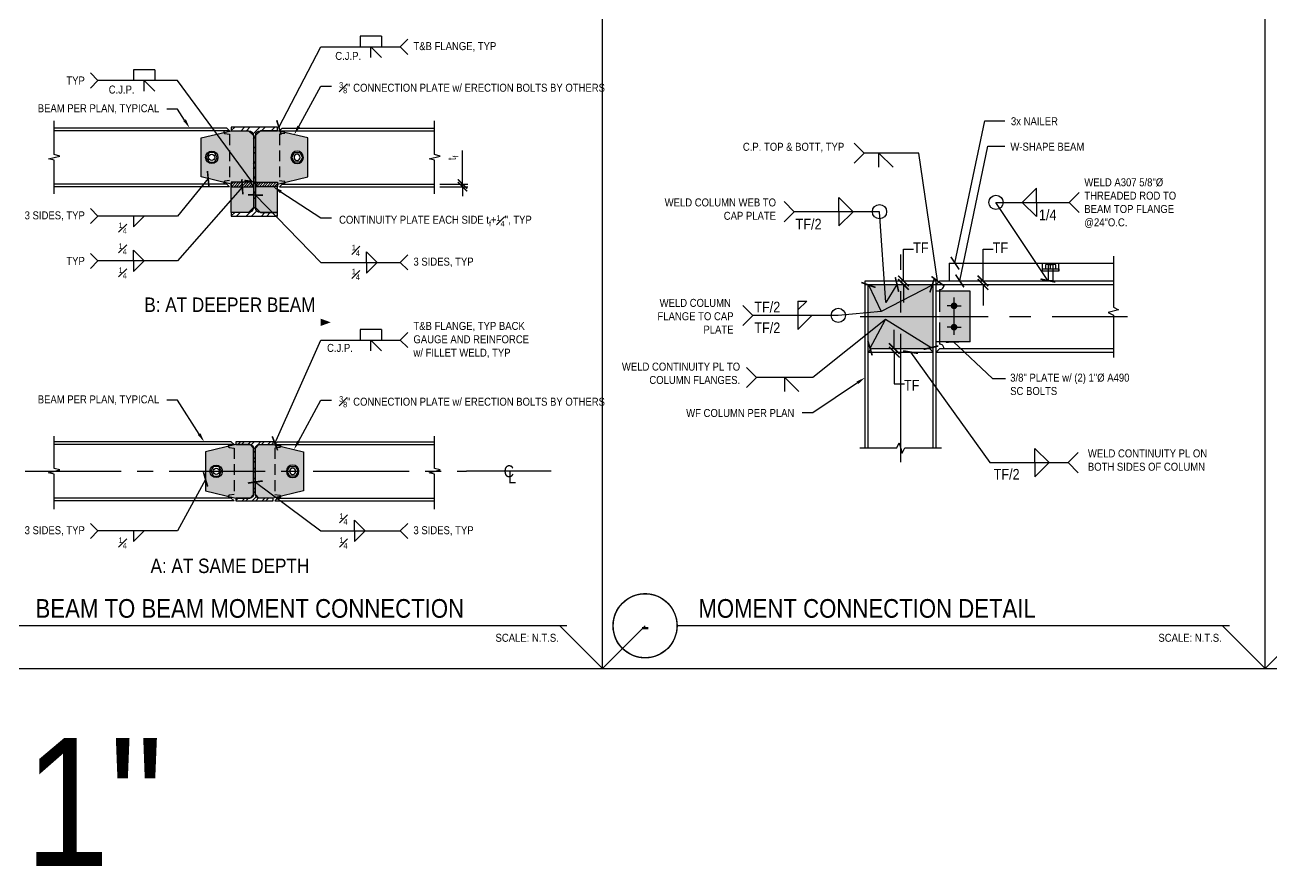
# Model space of a CAD drawing. Header units: inches. Extents: x -16404 to 14624, y -1591 to 16152.
# Drawn here: x -9116.4 to -8941.1, y 8228.2 to 8346.4 of the extents above; entities that cross this region are included whole.
import ezdxf
from ezdxf import colors
from ezdxf.entities.mleader import LeaderData, LeaderLine
from ezdxf.enums import TextEntityAlignment as Align
from ezdxf.math import Vec2, Vec3

# ---------------------------------------------------------------- set-up
doc = ezdxf.new("R2010")
doc.units = ezdxf.units.IN
doc.header["$LTSCALE"] = 24
doc.header["$MEASUREMENT"] = 0
for name, pattern in [('CENTER2', [1.125, 0.75, -0.125, 0.125, -0.125]), ('DASHED2', [0.375, 0.25, -0.125]), ('HIDDEN2', [0.1875, 0.125, -0.0625]), ('HIDDEN4', [0.09375, 0.0625, -0.03125])]:
    doc.linetypes.add(name, pattern=pattern)
doc.layers.get('0').update_dxf_attribs({"linetype": 'CONTINUOUS'})
doc.layers.get('DefPoints').update_dxf_attribs({"color": 251, "linetype": 'CONTINUOUS'})
for name, color, linetype in [('S-ANNO-DIMS', 2, 'CONTINUOUS'), ('S-ANNO-NOTE', 4, 'CONTINUOUS'), ('S-BOLT', 2, 'CONTINUOUS'), ('S-BREAK', 2, 'CONTINUOUS'), ('S-GRID', 1, 'CENTER2'), ('S-SIMPSON', 2, 'CONTINUOUS'), ('S-STEEL', 4, 'CONTINUOUS'), ('S-WOOD', 3, 'CONTINUOUS')]:
    doc.layers.add(name, color=color, linetype=linetype)
doc.layers.add('S-ANNO-GRID-NONPLOT', color=251, linetype='CONTINUOUS', plot=False)
doc.layers.add('S-HATCH1', color=1, linetype='CONTINUOUS', transparency=0.5)
doc.layers.add('S-POCHE-227', color=7, linetype='CONTINUOUS', true_color=0xe3e3e3, transparency=0.8)
doc.styles.add('Arial', font='arial.ttf', dxfattribs={"width": 0.85})
doc.dimstyles.new('DIM-12$7', dxfattribs={"dimscale": 12, "dimtxt": 0.09375, "dimasz": 0.125, "dimexe": 0.0625, "dimexo": 0.0625, "dimgap": 0.0625, "dimtad": 1, "dimdec": 4, "dimzin": 11, "dimdsep": 46, "dimlunit": 4, "dimtxsty": 'Arial', "dimblk": 'ARCHTICK', "dimcen": 0.125, "dimclrd": 256, "dimclre": 256, "dimclrt": 4, "dimadec": 0, "dimazin": 0, "dimtfac": 0.75, "dimtdec": 4, "dimtofl": 0, "dimtmove": 0, "dimatfit": 3, "dimldrblk": 'ARCHTICK', "dimfxl": 1, "dimfrac": 1, "dimtolj": 1, "dimtzin": 11, "dimarcsym": 0})
doc.dimstyles.new('DIM-12_Se', dxfattribs={"dimscale": 12, "dimtxt": 0.09375, "dimasz": 0.109375, "dimexe": 0.0625, "dimexo": 0.0625, "dimgap": 0.0625, "dimtad": 1, "dimdec": 4, "dimzin": 11, "dimdsep": 46, "dimlunit": 4, "dimtxsty": 'Arial', "dimblk": 'ARCHTICK', "dimcen": 0.125, "dimdle": 0.0625, "dimclrd": 256, "dimclre": 256, "dimclrt": 4, "dimadec": 0, "dimazin": 0, "dimtfac": 0.75, "dimtdec": 4, "dimtmove": 0, "dimatfit": 3, "dimfxl": 1, "dimfrac": 1, "dimtolj": 1, "dimtzin": 0, "dimarcsym": 0})
pattern_1 = [(45, (-16748.44801008227, -1121.47693767616), (-0.1767766952966369, 0.1767766952966369), [])]

# ---------------------------------------------------------------- blocks, each defined once
blk = doc.blocks.new('_ARCHTICK')
at = {"color": 0, "linetype": 'ByBlock', "const_width": 0.15}
blk.add_lwpolyline([(-0.5, -0.5), (0.5, 0.5)], dxfattribs=at)
blk = doc.blocks.new('*U283')
at = {"const_width": 0.1875}
for points in [[(-4.5, 1.695570592395378e-15, -1), (4.5, 1.479114197289397e-31, 3.732050807568883)], [(-4.5, 5.087936460698574e-16, 1), (4.5, 0, -3.732050807568883)]]:
    blk.add_lwpolyline(points, format="xyb", dxfattribs=at)
blk.add_lwpolyline([(4.5, 0), (82.20909887525067, 0)], dxfattribs=at)
blk.add_circle((0, 0), 4.5)
at = {"style": 'Arial', "width": 0.85}
for tag, p in [('DWG_TITLE_1', (7.5, 6.1875)), ('DWG_TITLE_2', (7.5, 2.4375))]:
    blk.add_attdef(tag, text='', height=2.625, dxfattribs=at).set_placement(p, align=Align.MIDDLE_LEFT)
blk.add_attdef('#', text='', height=3, dxfattribs=at).set_placement((0, 0), align=Align.MIDDLE_CENTER)
blk.add_attdef('SCALE', text='', height=1.125, dxfattribs=at).set_placement((81.08409887525067, -1.125), align=Align.TOP_RIGHT)
blk = doc.blocks.new('Se_24x36_DETAILS_GRID')
for p, q in [((7.767424906270946, 4.707345624410664e-14), (7.767424906270946, 7.66666666666672)), ((15.53484981254195, 1.039168751049147e-13), (15.53484981254195, 7.666666666666777)), ((7.767424906271003, 5.87e-14), (8.267424906293057, 0.5000000000222189)), ((15.53484981254195, 5.68e-14), (16.034849812564, 0.500000000022217)), ((3.552713678800501e-15, 6.039613253960852e-14), (7.767424906270949, 5.684341886080801e-14)), ((7.76742490627095, 6.039613253960852e-14), (15.5348498125419, 5.684341886080801e-14)), ((15.53484981254189, 6.039613253960852e-14), (23.30227471881284, 5.684341886080801e-14))]:
    blk.add_line(p, q)
at = {"linetype": 'DASHED2', "ltscale": 0.5}
for p, q in [((7.767424906270946, 5.599999999999999e-14), (7.267424906248898, 0.5000000000222162)), ((15.53484981254189, 5.599999999999999e-14), (15.03484981251985, 0.5000000000222162))]:
    blk.add_line(p, q, dxfattribs=at)
blk = doc.blocks.new('W8x21')
at = {"layer": 'S-HATCH1'}
h = blk.add_hatch(dxfattribs=at)
h.set_pattern_fill('STEEL', color=256, scale=8, style=0)
h.set_pattern_definition([(45, (-55.79140013752476, -336.0449057377773), (-0.7071067811865475, 0.7071067811865476), []), (45, (-55.79140013752476, -335.5449057377773), (-0.7071067811865475, 0.7071067811865476), [])])
edge = h.paths.add_edge_path()
edge.add_line((2.625, -4.125), (2.625, -3.75))
edge.add_line((2.625, -3.75), (0.625, -3.75))
edge.add_arc((0.625, -3.25), 0.5, 180, 270, ccw=False)
edge.add_line((0.125, -3.25), (0.125, 3.25))
edge.add_arc((0.625, 3.25), 0.5, 90, 180, ccw=False)
edge.add_line((0.625, 3.75), (2.625, 3.75))
edge.add_line((2.625, 3.75), (2.625, 4.125))
edge.add_line((2.625, 4.125), (-2.625, 4.125))
edge.add_line((-2.625, 4.125), (-2.625, 3.75))
edge.add_line((-2.625, 3.75), (-0.625, 3.75))
edge.add_arc((-0.625, 3.25), 0.5, 0, 90, ccw=False)
edge.add_line((-0.125, 3.25), (-0.125, -3.25))
edge.add_arc((-0.625, -3.25), 0.5, -90, 0, ccw=False)
edge.add_line((-0.625, -3.75), (-2.625, -3.75))
edge.add_line((-2.625, -3.75), (-2.625, -4.125))
edge.add_line((-2.625, -4.125), (2.625, -4.125))
at = {"layer": 'S-STEEL'}
blk.add_lwpolyline([(2.625, -4.125), (2.625, -3.75), (0.625, -3.75, -0.4142135623730958), (0.125, -3.25), (0.125, 3.25, -0.4142135623730958), (0.625, 3.75), (2.625, 3.75), (2.625, 4.125), (-2.625, 4.125), (-2.625, 3.75), (-0.625, 3.75, -0.4142135623730952), (-0.125, 3.25), (-0.125, -3.25, -0.4142135623730952), (-0.625, -3.75), (-2.625, -3.75), (-2.625, -4.125)], format="xyb", close=True, dxfattribs=at)
blk = doc.blocks.new('NUT-Plan View 1in-new')
blk.add_lwpolyline([(-0.4375, 0.7577722283112962), (-0.875, 0), (-0.4375, -0.7577722283112962), (0.4375, -0.7577722283112962), (0.875, 0), (0.4375, 0.7577722283112962)], close=True)
for radius in [1, 0.5]:
    blk.add_circle((0, 0), radius)
blk = doc.blocks.new('W12x35')
at = {"layer": 'S-HATCH1'}
h = blk.add_hatch(dxfattribs=at)
h.set_pattern_fill('STEEL', color=256, scale=12, style=0)
h.set_pattern_definition([(45, (-56.47890013752478, -683.6489400424944), (-1.060660171779821, 1.060660171779821), []), (45, (-56.47890013752478, -682.8989400424944), (-1.060660171779821, 1.060660171779821), [])])
edge = h.paths.add_edge_path()
edge.add_line((3.25, -6.25), (3.25, -5.75))
edge.add_line((3.25, -5.75), (0.84375, -5.75))
edge.add_arc((0.84375, -5.0625), 0.6875, 180, 270, ccw=False)
edge.add_line((0.15625, -5.0625), (0.15625, 5.0625))
edge.add_arc((0.84375, 5.0625), 0.6875, 90, 180, ccw=False)
edge.add_line((0.84375, 5.75), (3.25, 5.75))
edge.add_line((3.25, 5.75), (3.25, 6.25))
edge.add_line((3.25, 6.25), (-3.25, 6.25))
edge.add_line((-3.25, 6.25), (-3.25, 5.75))
edge.add_line((-3.25, 5.75), (-0.84375, 5.75))
edge.add_arc((-0.84375, 5.0625), 0.6875, 0, 90, ccw=False)
edge.add_line((-0.15625, 5.0625), (-0.15625, -5.0625))
edge.add_arc((-0.84375, -5.0625), 0.6875, -90, 0, ccw=False)
edge.add_line((-0.84375, -5.75), (-3.25, -5.75))
edge.add_line((-3.25, -5.75), (-3.25, -6.25))
edge.add_line((-3.25, -6.25), (3.25, -6.25))
at = {"layer": 'S-STEEL'}
blk.add_lwpolyline([(3.25, -6.25), (3.25, -5.75), (0.84375, -5.75, -0.4142135623730958), (0.15625, -5.0625), (0.15625, 5.0625, -0.4142135623730958), (0.84375, 5.75), (3.25, 5.75), (3.25, 6.25), (-3.25, 6.25), (-3.25, 5.75), (-0.84375, 5.75, -0.4142135623730952), (-0.15625, 5.0625), (-0.15625, -5.0625, -0.4142135623730952), (-0.84375, -5.75), (-3.25, -5.75), (-3.25, -6.25)], format="xyb", close=True, dxfattribs=at)
blk = doc.blocks.new('*D2078')
at = {"layer": 'DefPoints', "color": 0, "transparency": 16777216}
for p in [(-9058.7545675224, 8324.063184826293), (-9058.7545675224, 8323.688184826293), (-9054.835347572887, 8323.688184826293)]:
    blk.add_point(p, dxfattribs=at)
at = {"layer": 'S-ANNO-DIMS', "lineweight": -2, "transparency": 16777216}
for p, q in [((-9054.835347572887, 8324.063184826293), (-9054.835347572887, 8328.790852800377)), ((-9058.0045675224, 8324.063184826293), (-9054.085347572887, 8324.063184826293)), ((-9058.0045675224, 8323.688184826293), (-9054.085347572887, 8323.688184826293)), ((-9054.835347572887, 8323.688184826293), (-9054.835347572887, 8324.063184826293)), ((-9054.835347572887, 8323.688184826293), (-9054.835347572887, 8322.375684826293))]:
    blk.add_line(p, q, dxfattribs=at)
at = {"layer": 'S-ANNO-DIMS', "lineweight": -2, "transparency": 16777216, "xscale": 1.3125, "yscale": 1.3125, "zscale": 1.3125}
for p, rotation in [((-9054.835347572887, 8324.063184826293), 270), ((-9054.835347572887, 8323.688184826293), 90)]:
    blk.add_blockref('_ARCHTICK', p, dxfattribs=dict(at, rotation=rotation))
at = {"layer": 'S-ANNO-DIMS', "color": 4, "transparency": 16777216, "insert": (-9056.153219332775, 8327.739518813338), "char_height": 1.125, "attachment_point": 5, "rotation": 90, "style": 'Arial'}
blk.add_mtext('\\A1;t{\\H0.7x;\\S^ f;}', dxfattribs=at)
blk = doc.blocks.new('CL-H12')
at = {"layer": 'DefPoints'}
blk.add_line((5.936025320726912, 0), (-5.936025320726912, 0), dxfattribs=at)
at = {"layer": 'S-ANNO-NOTE', "color": 4, "char_height": 1.6875, "attachment_point": 5, "style": 'Arial'}
for s, insert, width in [('C', (0, 0), 1.384716916780355), ('L', (0.4821198736863153, -0.8449597052604076), 1.059878922237381)]:
    blk.add_mtext(s, dxfattribs=dict(at, insert=insert, width=width))

msp = doc.modelspace()

# ---------------------------------------------------------------- hatches: boundary and pattern name
at = {"layer": 'S-HATCH1'}
h = msp.add_hatch(dxfattribs=at)
h.set_pattern_fill('ANSI31', color=256, scale=2)
h.set_pattern_definition(pattern_1)
h.paths.add_polyline_path([(-9087.336994143538, 8323.68818482629), (-9084.243244143538, 8323.68818482629), (-9084.618244143541, 8324.31318482629), (-9087.336994143538, 8324.31318482629)])
h = msp.add_hatch(dxfattribs=at)
h.set_pattern_fill('ANSI31', color=256, scale=2)
h.set_pattern_definition(pattern_1)
h.paths.add_polyline_path([(-9080.836994143538, 8323.68818482629), (-9083.930744143538, 8323.68818482629), (-9083.555744143538, 8324.31318482629), (-9080.836994143538, 8324.31318482629)])
at = {"layer": 'S-POCHE-227'}
h = msp.add_hatch(color=256, dxfattribs=at)
h.dxf.hatch_style = 1
h.paths.add_polyline_path([(-9087.336994143538, 8331.56318482629), (-9084.930744143538, 8331.56318482629), (-9084.243244143538, 8330.87568482629), (-9084.243244143538, 8320.75068482629), (-9084.930744143538, 8320.06318482629), (-9087.336994143538, 8320.06318482629), (-9087.336994143538, 8324.06318482629), (-9091.586994143538, 8325.06318482629), (-9091.586994143538, 8330.56318482629)])
edge = h.paths.add_edge_path(flags=16)
edge.add_arc((-9090.086994143538, 8327.81318482629), 0.875, 0, 360)
edge = h.paths.add_edge_path(flags=0)
edge.add_arc((-9090.086994143538, 8327.81318482629), 0.4375, 0, 360)
h.paths.add_polyline_path([(-9089.704181643538, 8327.150134126518), (-9089.321369143538, 8327.81318482629), (-9089.704181643538, 8328.476235526061), (-9090.469806643538, 8328.476235526061), (-9090.852619143538, 8327.81318482629), (-9090.469806643538, 8327.150134126518)], flags=0)
h.paths.add_polyline_path([(-9087.336994143538, 8323.68818482629), (-9084.243244143538, 8323.68818482629), (-9084.618244143541, 8324.31318482629), (-9087.336994143538, 8324.31318482629)], flags=17)
h = msp.add_hatch(color=256, dxfattribs=at)
h.dxf.hatch_style = 1
h.paths.add_polyline_path([(-9080.836994143538, 8331.56318482629), (-9083.243244143538, 8331.56318482629), (-9083.930744143538, 8330.87568482629), (-9083.930744143538, 8320.75068482629), (-9083.243244143538, 8320.06318482629), (-9080.836994143538, 8320.06318482629), (-9080.836994143538, 8324.06318482629), (-9076.586994143538, 8325.06318482629), (-9076.586994143538, 8330.56318482629)])
edge = h.paths.add_edge_path(flags=16)
edge.add_arc((-9078.086994143538, 8327.81318482629), 0.875, 0, 360)
edge = h.paths.add_edge_path(flags=0)
edge.add_arc((-9078.086994143538, 8327.81318482629), 0.4375, 0, 360)
h.paths.add_polyline_path([(-9078.469806643538, 8327.150134126518), (-9078.852619143538, 8327.81318482629), (-9078.469806643538, 8328.476235526061), (-9077.704181643538, 8328.476235526061), (-9077.321369143538, 8327.81318482629), (-9077.704181643538, 8327.150134126518)], flags=0)
h.paths.add_polyline_path([(-9080.836994143538, 8323.68818482629), (-9083.930744143538, 8323.68818482629), (-9083.555744143538, 8324.31318482629), (-9080.836994143538, 8324.31318482629)], flags=17)
h = msp.add_hatch(color=256, dxfattribs=at)
h.dxf.hatch_style = 1
h.paths.add_polyline_path([(-8988.656022639901, 8309.949801308783), (-8997.781022639901, 8309.949801308783), (-8997.781022639901, 8300.449801308783), (-8997.281022639901, 8300.949801308783), (-8989.156022639901, 8300.949801308783), (-8988.656022639901, 8300.449801308783)])
h = msp.add_hatch(color=256, dxfattribs=at)
h.dxf.hatch_style = 1
h.paths.add_polyline_path([(-8983.468522639901, 8309.012301308783), (-8987.764150535848, 8309.012301308783), (-8987.764150535848, 8301.887301308783), (-8983.468522639901, 8301.887301308783)])
h = msp.add_hatch(color=256, dxfattribs=at)
h.dxf.hatch_style = 1
h.paths.add_polyline_path([(-9090.961994143538, 8280.94864226157), (-9086.711994143538, 8279.94864226157), (-9084.711994143538, 8279.94864226157), (-9084.211994143538, 8280.44864226157), (-9084.211994143538, 8286.94864226157), (-9084.711994143538, 8287.44864226157), (-9086.711994143538, 8287.44864226157), (-9090.961994143538, 8286.44864226157)])
edge = h.paths.add_edge_path(flags=16)
edge.add_arc((-9089.461994143538, 8283.69864226157), 0.875, 0, 360)
edge = h.paths.add_edge_path(flags=0)
edge.add_arc((-9089.461994143538, 8283.69864226157), 0.4375, 0, 360)
h.paths.add_polyline_path([(-9089.079181643538, 8283.035591561798), (-9088.696369143538, 8283.69864226157), (-9089.079181643538, 8284.361692961342), (-9089.844806643538, 8284.361692961342), (-9090.227619143538, 8283.69864226157), (-9089.844806643538, 8283.035591561798)], flags=0)
h = msp.add_hatch(color=256, dxfattribs=at)
h.dxf.hatch_style = 1
h.paths.add_polyline_path([(-9077.211994143538, 8280.94864226157), (-9081.461994143538, 8279.94864226157), (-9083.461994143538, 8279.94864226157), (-9083.961994143538, 8280.44864226157), (-9083.961994143538, 8286.94864226157), (-9083.461994143538, 8287.44864226157), (-9081.461994143538, 8287.44864226157), (-9077.211994143538, 8286.44864226157)])
edge = h.paths.add_edge_path(flags=16)
edge.add_arc((-9078.711994143538, 8283.69864226157), 0.875, 0, 360)
edge = h.paths.add_edge_path(flags=0)
edge.add_arc((-9078.711994143538, 8283.69864226157), 0.4375, 0, 360)
h.paths.add_polyline_path([(-9079.094806643538, 8283.035591561798), (-9079.477619143538, 8283.69864226157), (-9079.094806643538, 8284.361692961342), (-9078.329181643538, 8284.361692961342), (-9077.946369143538, 8283.69864226157), (-9078.329181643538, 8283.035591561798)], flags=0)

# ---------------------------------------------------------------- linework, layer by layer
at = {"layer": 'S-ANNO-DIMS'}
for p, q in [((-8973.270004719016, 8311.839830541652), (-8973.270004719016, 8312.949801308783)), ((-8970.976759900142, 8311.839830541652), (-8970.976759900142, 8312.949801308783))]:
    msp.add_line(p, q, dxfattribs=at)
at = {"layer": 'S-ANNO-NOTE'}
for p, q in [((-9069.237523795899, 8344.836917629014), (-9069.237523795899, 8343.336917629014)), ((-9066.237523795899, 8344.836917629014), (-9066.237523795899, 8343.336917629014)), ((-9101.09452119649, 8340.111909205778), (-9101.09452119649, 8338.611909205778)), ((-9098.09452119649, 8340.111909205778), (-9098.09452119649, 8338.611909205778)), ((-9007.70148645775, 8307.607909495979), (-9007.70148645775, 8305.607909495979)), ((-9007.70148645775, 8306.379493358469), (-9006.393793382456, 8307.607909495979)), ((-9069.237523795899, 8303.646534284435), (-9069.237523795899, 8302.146534284435)), ((-9066.237523795899, 8303.646534284435), (-9066.237523795899, 8302.146534284435)), ((-9013.484040535717, 8296.895519700629), (-9014.898254098087, 8298.309733263002)), ((-9014.898254098087, 8295.481306138256), (-9013.484040535717, 8296.895519700629)), ((-9009.53006817605, 8296.895519700629), (-9007.53006817605, 8294.895519700629)), ((-9009.53006817605, 8294.895519700629), (-9009.53006817605, 8296.895519700629))]:
    msp.add_line(p, q, dxfattribs=at)
at = {"layer": 'S-ANNO-NOTE', "color": 1, "linetype": 'CENTER2'}
for p, q in [((-8993.218522639901, 8284.994659084194), (-8993.218522639901, 8314.152681495889)), ((-8998.904917229323, 8305.449801308783), (-8961.316230277087, 8305.449801308783))]:
    msp.add_line(p, q, dxfattribs=at)
at = {"layer": 'S-ANNO-NOTE', "color": 4, "linetype": 'Continuous'}
msp.add_line((-9007.70148645775, 8307.607909495979), (-9006.393793382456, 8307.607909495979), dxfattribs=at)
at = {"layer": 'S-ANNO-NOTE'}
for points in [[(-9062.522976448108, 8342.276257457233), (-9063.583636619882, 8343.336917629014), (-9062.522976448108, 8344.397577800795)], [(-9067.737523795899, 8341.836917629014), (-9067.737523795899, 8343.336917629014), (-9066.237523795899, 8341.836917629014)], [(-9107.147199938267, 8337.551249033997), (-9106.086539766493, 8338.611909205778), (-9107.147199938267, 8339.672569377559)], [(-9099.59452119649, 8337.111909205778), (-9099.59452119649, 8338.611909205778), (-9098.09452119649, 8337.111909205778)], [(-8999.773604560047, 8326.998887098402), (-8998.35939099767, 8328.413100660775), (-8999.773604560047, 8329.827314223148)], [(-8996.280418638009, 8326.413100660775), (-8996.280418638009, 8328.413100660775), (-8994.280418638009, 8326.413100660775)], [(-8974.120225359053, 8321.480518090219), (-8974.120225359053, 8323.480518090219), (-8976.120225359053, 8321.480518090219)], [(-9009.610541315305, 8318.764404090722), (-9008.196327752936, 8320.178617653095), (-9009.610541315305, 8321.592831215468)], [(-9001.89616653497, 8320.178617653095), (-9001.89616653497, 8322.178617653095), (-8999.89616653497, 8320.178617653095)], [(-8974.120225359053, 8321.480518090219), (-8974.120225359053, 8319.480518090219), (-8976.120225359053, 8321.480518090219)], [(-8968.129726249907, 8320.066304527845), (-8969.543939812276, 8321.480518090219), (-8968.129726249907, 8322.894731652592)], [(-9107.147199938263, 8318.499242511192), (-9106.08653976649, 8319.559902682973), (-9107.147199938263, 8320.620562854754)], [(-9101.084891364564, 8319.559902682973), (-9101.084891364564, 8318.059902682973), (-9099.584891364564, 8319.559902682973)], [(-9001.89616653497, 8320.178617653095), (-9001.89616653497, 8318.178617653095), (-8999.89616653497, 8320.178617653095)], [(-9107.147199938263, 8312.204918581563), (-9106.08653976649, 8313.265578753344), (-9107.147199938263, 8314.326238925125)], [(-9101.084891364564, 8313.265578753344), (-9101.084891364564, 8314.765578753344), (-9099.584891364564, 8313.265578753344)], [(-9068.310207806993, 8313.05841030116), (-9068.310207806993, 8314.55841030116), (-9066.810207806993, 8313.05841030116)], [(-9101.084891364564, 8313.265578753344), (-9101.084891364564, 8311.765578753344), (-9099.584891364564, 8313.265578753344)], [(-9068.310207806993, 8313.05841030116), (-9068.310207806993, 8311.55841030116), (-9066.810207806993, 8313.05841030116)], [(-9062.522976448108, 8311.99775012938), (-9063.583636619882, 8313.05841030116), (-9062.522976448108, 8314.119070472942)], [(-9015.415861238085, 8304.193695933605), (-9014.001647675708, 8305.607909495979), (-9015.415861238085, 8307.022123058352)], [(-9007.70148645775, 8305.607909495979), (-9007.70148645775, 8303.607909495979), (-9005.70148645775, 8305.607909495979)], [(-9067.737523795895, 8300.646534284435), (-9067.737523795895, 8302.146534284435), (-9066.237523795895, 8300.646534284435)], [(-9062.522976448108, 8301.085874112654), (-9063.583636619882, 8302.146534284435), (-9062.522976448108, 8303.207194456216)], [(-8974.363126813449, 8284.920839176939), (-8974.363126813449, 8286.920839176939), (-8972.363126813449, 8284.920839176939)], [(-8968.249074469044, 8283.506625614566), (-8969.663288031414, 8284.920839176939), (-8968.249074469044, 8286.335052739312)], [(-8974.363126813449, 8284.920839176939), (-8974.363126813449, 8282.920839176939), (-8972.363126813449, 8284.920839176939)], [(-9107.147199938263, 8274.259699946473), (-9106.08653976649, 8275.320360118254), (-9107.147199938263, 8276.381020290035)], [(-9070.041188442832, 8275.320360118254), (-9070.041188442832, 8276.820360118254), (-9068.541188442832, 8275.320360118254)], [(-9062.522976448108, 8274.259699946473), (-9063.583636619882, 8275.320360118254), (-9062.522976448108, 8276.381020290035)], [(-9101.084891364564, 8275.320360118254), (-9101.084891364564, 8273.820360118254), (-9099.584891364564, 8275.320360118254)], [(-9070.041188442832, 8275.320360118254), (-9070.041188442832, 8273.820360118254), (-9068.541188442832, 8275.320360118254)]]:
    msp.add_lwpolyline(points, dxfattribs=at)
at = {"layer": 'S-ANNO-NOTE', "color": 2}
for points in [[(-8992.835418748175, 8314.926497187127), (-8991.420105947262, 8314.926497187127)], [(-8981.641605228186, 8314.926497187127), (-8980.226292427273, 8314.926497187127)], [(-8994.11762340054, 8295.97310543044), (-8992.702310599627, 8295.97310543044)]]:
    msp.add_lwpolyline(points, dxfattribs=at)
at = {"layer": 'S-ANNO-NOTE'}
msp.add_lwpolyline([(-9074.766309356302, 8302.146534284435, 0, 0, 0), (-9074.766309356302, 8304.633504069447, 1.026060429976496, 0, 0), (-9073.356770425125, 8304.633504069447, 0, 0, 0)], format="xyseb", dxfattribs=at)
for centre in [(-8979.820064141088, 8321.480518090219), (-8996.196327752936, 8320.178617653095), (-9002.001647675708, 8305.607909495979)]:
    msp.add_circle(centre, 1, dxfattribs=at)
at = {"layer": 'S-BOLT'}
for p, q in [((-8985.718522639901, 8302.890725814159), (-8985.718522639901, 8308.123703041285)), ((-8985.718522639901, 8306.949801308783), (-8986.699604639907, 8306.949801308783)), ((-8985.718522639901, 8306.949801308783), (-8984.737440639903, 8306.949801308783)), ((-8985.718522639901, 8303.949801308783), (-8986.699604639907, 8303.949801308783)), ((-8985.718522639901, 8303.949801308783), (-8984.737440639903, 8303.949801308783))]:
    msp.add_line(p, q, dxfattribs=at)
msp.add_lwpolyline([(-8972.145004719016, 8312.152330541652), (-8972.145004719016, 8312.777330541652), (-8972.738754719016, 8312.777330541652, 0.4142135623730951), (-8972.863754719016, 8312.652330541652), (-8972.863754719016, 8312.152330541652), (-8971.426254719016, 8312.152330541652), (-8971.426254719016, 8312.652330541652, 0.4142135623730951), (-8971.551254719016, 8312.777330541652), (-8972.145004719016, 8312.777330541652)], format="xyb", dxfattribs=at)
msp.add_lwpolyline([(-8970.976759900142, 8311.839830541652), (-8973.270004719016, 8311.839830541652), (-8973.270004719016, 8312.152330541652), (-8970.976759900142, 8312.152330541652)], close=True, dxfattribs=at)
at = {"layer": 'S-BOLT', "const_width": 0.4687125}
for points in [[(-8985.952916389906, 8306.949801308783, 1), (-8985.484128889904, 8306.949801308783, 1)], [(-8985.952916389906, 8303.949801308783, -1), (-8985.484128889904, 8303.949801308783, -1)]]:
    msp.add_lwpolyline(points, format="xyb", close=True, dxfattribs=at)
at = {"layer": 'S-BREAK'}
for points in [[(-9112.243757091797, 8322.68818482629), (-9112.243757091797, 8327.43461126159), (-9113.022108284742, 8327.623898043941), (-9111.465405898853, 8328.002471608641), (-9112.243757091797, 8328.191758390989), (-9112.243757091797, 8332.93818482629)], [(-9058.754567522396, 8322.68818482629), (-9058.754567522396, 8327.43461126159), (-9059.53291871534, 8327.623898043941), (-9057.97621632945, 8328.002471608641), (-9058.754567522396, 8328.191758390989), (-9058.754567522396, 8332.93818482629)], [(-9112.243757091797, 8278.374836444324), (-9112.243757091797, 8283.320068696867), (-9113.022108284742, 8283.509355479218), (-9111.465405898853, 8283.887929043918), (-9112.243757091797, 8284.077215826266), (-9112.243757091797, 8288.624836444324)], [(-9058.754567522396, 8278.374836444324), (-9058.754567522396, 8283.320068696867), (-9059.53291871534, 8283.509355479218), (-9057.97621632945, 8283.887929043918), (-9058.754567522396, 8284.077215826266), (-9058.754567522396, 8288.624836444324)]]:
    msp.add_lwpolyline(points, dxfattribs=at)
at = {"layer": 'S-BREAK', "color": 2}
for points in [[(-8963.316230277087, 8313.949801308783), (-8963.316230277087, 8306.762301308783), (-8962.591786739235, 8306.393918697144), (-8964.040675240984, 8306.005689242484), (-8963.316230277087, 8305.637301308783), (-8963.316230277087, 8299.699801308783)], [(-8998.968522639901, 8286.994669728312), (-8993.781022639901, 8286.994669728312), (-8993.41264002827, 8287.719113266165), (-8993.024410573606, 8286.270224764416), (-8992.656022639901, 8286.994669728312), (-8987.468522639901, 8286.994669728312)]]:
    msp.add_lwpolyline(points, dxfattribs=at)
at = {"layer": 'S-GRID', "color": 1, "linetype": 'CENTER2', "ltscale": 0.75}
msp.add_line((-9116.314821081192, 8283.69864226157), (-9054.25031195148, 8283.69864226157), dxfattribs=at)
at = {"layer": 'S-SIMPSON', "linetype": 'HIDDEN2'}
msp.add_lwpolyline([(-8972.457504719016, 8310.449801308783), (-8972.457504719016, 8312.777330541652), (-8971.832504719016, 8312.777330541652), (-8971.832504719016, 8310.449801308783)], close=True, dxfattribs=at)
at = {"layer": 'S-STEEL'}
for p, q in [((-9066.237523795899, 8344.836917629014), (-9069.237523795899, 8344.836917629014)), ((-9098.09452119649, 8340.111909205778), (-9101.09452119649, 8340.111909205778)), ((-9087.961994143538, 8331.93818482629), (-9112.243757091797, 8331.93818482629)), ((-9087.586994143538, 8331.56318482629), (-9087.961994143538, 8331.93818482629)), ((-9080.211994143538, 8331.93818482629), (-9080.586994143538, 8331.56318482629)), ((-9080.211994143538, 8331.93818482629), (-9058.754567522396, 8331.93818482629)), ((-9087.586994143538, 8331.56318482629), (-9112.243757091797, 8331.56318482629)), ((-9080.586994143538, 8331.56318482629), (-9058.754567522396, 8331.56318482629)), ((-9087.961994143538, 8324.06318482629), (-9112.243757091797, 8324.06318482629)), ((-9087.586994143538, 8323.68818482629), (-9112.243757091797, 8323.68818482629)), ((-9087.586994143538, 8323.68818482629), (-9087.961994143538, 8324.06318482629)), ((-9080.586994143538, 8323.68818482629), (-9080.211994143538, 8324.06318482629)), ((-9080.586994143538, 8323.68818482629), (-9058.754567522396, 8323.68818482629)), ((-9080.211994143538, 8324.06318482629), (-9058.754567522396, 8324.06318482629)), ((-8998.218522639901, 8310.449801308783), (-8988.218522639901, 8310.449801308783)), ((-8998.218522639901, 8286.994669728312), (-8998.218522639901, 8310.449801308783)), ((-8998.218522639901, 8309.949801308783), (-8963.316230277087, 8309.949801308783)), ((-8997.781022639901, 8286.994669728312), (-8997.781022639901, 8309.949801308783)), ((-8988.656022639901, 8286.994669728312), (-8988.656022639901, 8309.949801308783)), ((-8988.218522639901, 8286.994669728312), (-8988.218522639901, 8310.449801308783)), ((-8988.218522639901, 8309.949801308783), (-8987.718522639901, 8310.449801308783)), ((-8983.468522639901, 8309.012301308783), (-8988.218522639901, 8309.012301308783)), ((-8987.764150535848, 8309.24342275475), (-8987.764150535848, 8309.112546126715)), ((-8987.718522639901, 8310.449801308783), (-8963.316230277087, 8310.449801308783)), ((-8983.468522639901, 8301.887301308783), (-8983.468522639901, 8309.012301308783)), ((-9066.237523795899, 8303.646534284435), (-9069.237523795899, 8303.646534284435)), ((-8997.781022639901, 8300.449801308783), (-8997.281022639901, 8300.949801308783)), ((-8997.781022639901, 8300.449801308783), (-8988.656022639901, 8300.449801308783)), ((-8997.281022639901, 8300.949801308783), (-8989.156022639901, 8300.949801308783)), ((-8988.656022639901, 8300.449801308783), (-8989.156022639901, 8300.949801308783)), ((-8983.468522639901, 8301.887301308783), (-8988.218522639901, 8301.887301308783)), ((-8988.218522639901, 8300.449801308783), (-8987.718522639901, 8300.949801308783)), ((-8988.218522639901, 8300.449801308783), (-8963.316230277087, 8300.449801308783)), ((-8987.764150535848, 8301.887301308783), (-8987.764150535848, 8301.579743550166)), ((-8987.718522639901, 8300.949801308783), (-8963.316230277087, 8300.949801308783)), ((-9087.336994143538, 8287.82364226157), (-9112.243757091797, 8287.82364226157)), ((-9086.961994143538, 8287.44864226157), (-9112.243757091797, 8287.44864226157)), ((-9086.961994143538, 8287.44864226157), (-9087.336994143538, 8287.82364226157)), ((-9081.211994143538, 8287.44864226157), (-9080.836994143538, 8287.82364226157)), ((-9081.211994143538, 8287.44864226157), (-9058.754567522396, 8287.44864226157)), ((-9080.836994143538, 8287.82364226157), (-9058.754567522396, 8287.82364226157)), ((-9087.336994143538, 8279.94864226157), (-9112.243757091797, 8279.94864226157)), ((-9086.961994143538, 8279.57364226157), (-9112.243757091797, 8279.57364226157)), ((-9086.961994143538, 8279.57364226157), (-9087.336994143538, 8279.94864226157)), ((-9081.211994143538, 8279.57364226157), (-9080.836994143538, 8279.94864226157)), ((-9081.211994143538, 8279.57364226157), (-9058.754567522396, 8279.57364226157)), ((-9080.836994143538, 8279.94864226157), (-9058.754567522396, 8279.94864226157))]:
    msp.add_line(p, q, dxfattribs=at)
at = {"layer": 'S-STEEL', "color": 2, "linetype": 'HIDDEN2'}
msp.add_line((-8987.764150535848, 8309.112546126715), (-8987.764150535848, 8301.887301308783), dxfattribs=at)
at = {"layer": 'S-STEEL'}
for points in [[(-9087.336994143538, 8331.56318482629), (-9084.930744143538, 8331.56318482629), (-9084.243244143538, 8330.87568482629), (-9084.243244143538, 8320.75068482629), (-9084.930744143538, 8320.06318482629), (-9087.336994143538, 8320.06318482629), (-9087.336994143538, 8324.06318482629), (-9091.586994143538, 8325.06318482629), (-9091.586994143538, 8330.56318482629), (-9087.336994143538, 8331.56318482629)], [(-9080.836994143538, 8331.56318482629), (-9083.243244143538, 8331.56318482629), (-9083.930744143538, 8330.87568482629), (-9083.930744143538, 8320.75068482629), (-9083.243244143538, 8320.06318482629), (-9080.836994143538, 8320.06318482629), (-9080.836994143538, 8324.06318482629), (-9076.586994143538, 8325.06318482629), (-9076.586994143538, 8330.56318482629), (-9080.836994143538, 8331.56318482629)], [(-9087.336994143538, 8323.68818482629), (-9084.243244143538, 8323.68818482629), (-9084.618244143541, 8324.31318482629), (-9087.336994143538, 8324.31318482629), (-9087.336994143538, 8323.68818482629)], [(-9080.836994143538, 8323.68818482629), (-9083.930744143538, 8323.68818482629), (-9083.555744143538, 8324.31318482629), (-9080.836994143538, 8324.31318482629), (-9080.836994143538, 8323.68818482629)]]:
    msp.add_lwpolyline(points, dxfattribs=at)
at = {"layer": 'S-STEEL', "linetype": 'Continuous'}
for points in [[(-9087.961994143538, 8331.56318482629), (-9088.259742677074, 8331.504962743136, 0.4332486920805409), (-9088.387973431643, 8331.300440004266, 0.4332486920805409)], [(-9088.387973431643, 8324.325929648316, 0.4332486920805409), (-9088.259742677074, 8324.121406909446), (-9087.961994143538, 8324.06318482629)], [(-9079.78601485544, 8324.325929648316, -0.4332486920805409), (-9079.914245610005, 8324.121406909446), (-9080.211994143538, 8324.06318482629)], [(-9087.336994143538, 8287.44864226157), (-9087.634742677074, 8287.390420178417, 0.4332486920805409), (-9087.762973431643, 8287.185897439547, 0.4332486920805409)], [(-9080.836994143538, 8287.44864226157), (-9080.539245610005, 8287.390420178417, -0.4332486920805409), (-9080.41101485544, 8287.185897439547, -0.4332486920805409)], [(-9087.762973431643, 8280.211387083596, 0.4332486920805409), (-9087.634742677074, 8280.006864344727), (-9087.336994143538, 8279.94864226157)], [(-9080.41101485544, 8280.211387083596, -0.4332486920805409), (-9080.539245610005, 8280.006864344727), (-9080.836994143538, 8279.94864226157)]]:
    msp.add_lwpolyline(points, format="xyb", dxfattribs=at)
at = {"layer": 'S-STEEL', "color": 2, "linetype": 'HIDDEN4'}
for points in [[(-9088.387973431643, 8331.300440004266, 0.2875644309961793), (-9088.259742677074, 8331.180230438858), (-9087.586994143538, 8331.048680433898), (-9087.586994143538, 8324.577689218684), (-9088.259742677074, 8324.446139213724, 0.2875644309967589), (-9088.387973431643, 8324.325929648316, 0.2875644309967589)], [(-9079.78601485544, 8331.300440004266, -0.2875644309961793), (-9079.914245610005, 8331.180230438858), (-9080.586994143538, 8331.048680433898), (-9080.586994143538, 8324.577689218684), (-9079.914245610005, 8324.446139213724, -0.2875644309967589), (-9079.78601485544, 8324.325929648316, -0.2875644309967589)], [(-9087.762973431643, 8287.185897439547, 0.2875644309961793), (-9087.634742677074, 8287.06568787414), (-9086.961994143538, 8286.934137869179), (-9086.961994143538, 8280.463146653965), (-9087.634742677074, 8280.331596649004, 0.2875644309967589), (-9087.762973431643, 8280.211387083596, 0.2875644309967589)], [(-9080.41101485544, 8287.185897439547, -0.2875644309961793), (-9080.539245610005, 8287.06568787414), (-9081.211994143538, 8286.934137869179), (-9081.211994143538, 8280.463146653965), (-9080.539245610005, 8280.331596649004, -0.2875644309967589), (-9080.41101485544, 8280.211387083596, -0.2875644309967589)]]:
    msp.add_lwpolyline(points, format="xyb", dxfattribs=at)
at = {"layer": 'S-STEEL'}
for points in [[(-9090.961994143538, 8280.94864226157), (-9086.711994143538, 8279.94864226157), (-9084.711994143538, 8279.94864226157), (-9084.211994143538, 8280.44864226157), (-9084.211994143538, 8286.94864226157), (-9084.711994143538, 8287.44864226157), (-9086.711994143538, 8287.44864226157), (-9090.961994143538, 8286.44864226157)], [(-9077.211994143538, 8280.94864226157), (-9081.461994143538, 8279.94864226157), (-9083.461994143538, 8279.94864226157), (-9083.961994143538, 8280.44864226157), (-9083.961994143538, 8286.94864226157), (-9083.461994143538, 8287.44864226157), (-9081.461994143538, 8287.44864226157), (-9077.211994143538, 8286.44864226157)]]:
    msp.add_lwpolyline(points, close=True, dxfattribs=at)
for centre, radius, start, end in [((-8987.753274579503, 8309.894472027932), 0.6511401097606266, 269.0429473374239, 4.874468054165606), ((-8987.74933073383, 8300.962975028997), 0.6169465416353557, 358.7764645900282, 91.3764463075759)]:
    msp.add_arc(centre, radius, start, end, dxfattribs=at)
at = {"layer": 'S-WOOD'}
for q in [(-8963.316230277087, 8312.949801308783), (-8986.384484878603, 8310.449801308783)]:
    msp.add_line((-8986.384484878603, 8312.949801308783), q, dxfattribs=at)

# ---------------------------------------------------------------- block references
at = {"layer": 'S-ANNO-GRID-NONPLOT', "xscale": 12, "yscale": 12, "zscale": 12}
msp.add_blockref('Se_24x36_DETAILS_GRID', (-9128.36779813519, 8256), dxfattribs=at)
at = {"layer": 'S-ANNO-NOTE'}
msp.add_blockref('CL-H12', (-9048.314286630753, 8283.69864226157), dxfattribs=at)
for p, values in [((-9122.367798134925, 8262.000000000266), {'#': '9', 'DWG_TITLE_2': 'BEAM TO BEAM MOMENT CONNECTION', 'SCALE': 'SCALE: N.T.S.'}), ((-9029.158699259675, 8262.000000000266), {'#': '-', 'DWG_TITLE_2': 'MOMENT CONNECTION DETAIL', 'SCALE': 'SCALE: N.T.S.'})]:
    msp.add_blockref('*U283', p, dxfattribs=at).add_auto_attribs(values)
at = {"layer": 'S-BOLT', "yscale": 0.875, "zscale": 0.875, "rotation": 180}
for p, xscale in [((-9090.086994143538, 8327.81318482629), 0.875), ((-9078.086994143538, 8327.81318482629), -0.875), ((-9089.461994143538, 8283.69864226157), 0.875), ((-9078.711994143538, 8283.69864226157), -0.875)]:
    msp.add_blockref('NUT-Plan View 1in-new', p, dxfattribs=dict(at, xscale=xscale))
at = {"layer": 'S-STEEL'}
for name, p in [('W12x35', (-9084.086994143538, 8325.81318482629)), ('W8x21', (-9084.086994143538, 8283.69864226157))]:
    msp.add_blockref(name, p, dxfattribs=at)

# ---------------------------------------------------------------- texts
at = {"layer": 'S-ANNO-NOTE', "style": 'Arial', "width": 0.85}
for s, height, p in [('3x NAILER', 1.125, (-8977.717633504402, 8332.326141745958)), ('W-SHAPE BEAM', 1.125, (-8977.789991160575, 8328.74645798664)), ('1/4', 1.5, (-8973.782378038628, 8318.984873967918)), ('TF/2', 1.5, (-9008.00373546733, 8317.682973530791)), ('TF', 1.5, (-8991.477736907975, 8314.359941683197)), ('TF', 1.5, (-8980.28392338799, 8314.359941683197)), ('TF/2', 1.5, (-9013.80905539011, 8306.031771825215)), ('TF/2', 1.5, (-9013.80905539011, 8303.112265373675)), ('TF', 1.5, (-8992.759941560344, 8295.039660934366)), ('TF/2', 1.5, (-8980.158793288385, 8282.53123992971))]:
    msp.add_text(s, height=height, dxfattribs=at).set_placement(p)
at = {"layer": 'S-ANNO-NOTE', "char_height": 1.125, "style": 'Arial'}
for s, insert, width, attachment_point in [('T&B FLANGE, TYP', (-9061.731217674678, 8343.336917629018), 12.66387083000518, 4), ('\\A1;C.J.P.', (-9072.721941175401, 8342.627420852728), 2.090328684398628, 1), ('TYP', (-9107.938958711693, 8338.611909205782), 12.66387083000518, 6), ('\\A1;C.J.P.', (-9104.578938575993, 8337.902412429492), 2.090328684398628, 1), ('WELD A307 5/8"%%C THREADED ROD TO BEAM TOP FLANGE @24"O.C.', (-8967.398117704244, 8324.872792457532), 15.91071428571422, 1), ('3 SIDES, TYP', (-9107.938958711693, 8319.559902682977), 12.66387083000518, 6), ('\\A1;{\\H0.7x;\\S1#4;}', (-9102.045277836427, 8318.660260923338), 3.657070792400191, 3), ('\\A1;{\\H0.7x;\\S1#4;}', (-9102.045277836427, 8314.16522051298), 3.657070792400191, 9), ('\\A1;{\\H0.7x;\\S1#4;}', (-9069.27059427886, 8313.958052060796), 3.657070792400191, 9), ('TYP', (-9107.938958711693, 8313.265578753348), 12.66387083000518, 6), ('3 SIDES, TYP', (-9061.731217674678, 8313.058410301164), 12.66387083000518, 4), ('\\A1;{\\H0.7x;\\S1#4;}', (-9102.045277836427, 8312.365936993709), 3.657070792400191, 3), ('\\A1;{\\H0.7x;\\S1#4;}', (-9069.27059427886, 8312.158768541525), 3.657070792400191, 3), ('T&B FLANGE, TYP {\\A1;BACK GAUGE AND REINFORCE w/ FILLET WELD, TYP}', (-9061.731217674678, 8302.146534284439), 16.98496781682479, 4), ('\\A1;C.J.P.', (-9070.241172209888, 8301.603419261184), 3.657070792400191, 3), ('3/8" PLATE w/ (2) 1"%%C A490 SC BOLTS', (-8977.818061161299, 8297.424440447514), 17.49877718991729, 1), ('WELD CONTINUITY PL ON BOTH SIDES OF COLUMN', (-8966.896330248936, 8286.782886130419), 17.83059432620576, 1), ('\\A1;{\\H0.7x;\\S1#4;}', (-9071.001574914695, 8276.22000187789), 3.657070792400191, 9), ('3 SIDES, TYP', (-9107.938958711693, 8275.320360118258), 12.66387083000518, 6), ('3 SIDES, TYP', (-9061.731217674678, 8275.320360118258), 12.66387083000518, 4), ('\\A1;{\\H0.7x;\\S1#4;}', (-9102.045277836427, 8274.420718358619), 3.657070792400191, 3), ('\\A1;{\\H0.7x;\\S1#4;}', (-9071.001574914695, 8274.420718358619), 3.657070792400191, 3)]:
    msp.add_mtext(s, dxfattribs=dict(at, insert=insert, width=width, attachment_point=attachment_point))
at = {"layer": 'S-ANNO-NOTE', "color": 4, "char_height": 1.125, "attachment_point": 3, "style": 'Arial'}
for s, insert, width in [('C.P. TOP & BOTT, TYP', (-9001.159579569226, 8329.861699735276), 17.03035714285716), ('WELD COLUMN WEB TO CAP PLATE', (-9010.749468499424, 8322.042793620782), 16.42564971380671), ('WELD COLUMN  FLANGE TO CAP PLATE', (-9016.726385158778, 8307.927346366734), 12.64251528289378), ('WELD CONTINUITY PL TO COLUMN FLANGES.', (-9015.79504491738, 8298.973842931227), 17.06838707091765)]:
    msp.add_mtext(s, dxfattribs=dict(at, insert=insert, width=width))
at = {"layer": 'S-ANNO-NOTE', "color": 6, "char_height": 2.024999999999999, "width": 31.08006526517906, "attachment_point": 8, "style": 'Arial'}
for s, insert in [('B: AT DEEPER BEAM ', (-9087.537857090447, 8306.098920987617)), ('A: AT SAME DEPTH', (-9087.537857090447, 8269.376936064396))]:
    msp.add_mtext(s, dxfattribs=dict(at, insert=insert))
at = {"layer": 'S-ANNO-NOTE', "color": 191, "insert": (-9116.36779813519, 8246.238152831902), "char_height": 18, "width": 59.09758776434683, "attachment_point": 1, "style": 'Arial'}
msp.add_mtext('1"', dxfattribs=at)

# ---------------------------------------------------------------- dimensions: what is measured, and where the dimension line sits
at = {"layer": 'S-ANNO-DIMS'}
dim = msp.add_linear_dim(base=(-9054.835347572887, 8323.688184826293), p1=(-9058.754567522396, 8324.06318482629), p2=(-9058.754567522396, 8323.68818482629), angle=90, text='t{\\H0.7x;\\S^ f;}', dimstyle='DIM-12_Se', dxfattribs=at)
dim.commit()
dim.dimension.update_dxf_attribs({"geometry": '*D2078', "text_midpoint": (-9054.835347572884, 8327.739518813338), "dimtype": 160})

# ---------------------------------------------------------------- leaders
for points in [[(-9080.637974979218, 8332.019229765465), (-9074.766309356302, 8343.336917629014), (-9063.583636619882, 8343.336917629014)], [(-9084.438320210134, 8324.40811723841), (-9094.903867030069, 8338.611909205778), (-9106.086539766493, 8338.611909205778)], [(-9090.591650343937, 8324.828986285207), (-9094.903867030069, 8319.559902682973), (-9106.08653976649, 8319.559902682973)], [(-9085.790119143538, 8323.68818482629), (-9094.903867030069, 8313.265578753344), (-9106.08653976649, 8313.265578753344)], [(-9083.930744143538, 8322.524042048291), (-9074.766309356302, 8313.05841030116), (-9063.583636619882, 8313.05841030116)], [(-9090.961994143538, 8282.566735636039), (-9094.903867030069, 8275.320360118254), (-9106.08653976649, 8275.320360118254)], [(-9083.961994143538, 8282.196639604848), (-9074.766309356302, 8275.320360118254), (-9063.583636619882, 8275.320360118254)]]:
    msp.add_leader(points, dimstyle='DIM-12$7', override={"dimasz": 0.125}, dxfattribs=at)
for points in [[(-8985.584394519574, 8312.949801308783), (-8981.386416707122, 8332.95456689522), (-8978.560516809099, 8332.95456689522)], [(-8988.038770478575, 8310.445989684398), (-8990.67156803661, 8328.413100660775), (-8998.35939099767, 8328.413100660775)], [(-8984.913287065661, 8310.449801308783), (-8980.971521894724, 8329.3748831359), (-8978.560516809099, 8329.3748831359)], [(-8972.515550886616, 8310.504522851494), (-8979.820064141088, 8321.480518090219), (-8969.543939812276, 8321.480518090219)], [(-8993.739263913587, 8309.949801308783), (-8995.304933173684, 8307.43274455138), (-8996.196327752936, 8320.178617653095), (-9008.196327752936, 8320.178617653095)], [(-8992.835418748175, 8310.449801308783), (-8992.835418748175, 8314.926497187127), (-8991.420105947262, 8314.926497187127)], [(-8981.641605228186, 8310.449801308783), (-8981.641605228186, 8314.926497187127), (-8980.226292427273, 8314.926497187127)], [(-8997.750652075214, 8309.886858898913), (-8995.956006349435, 8306.147146405165), (-9002.001647675708, 8305.607909495979), (-9014.001647675708, 8305.607909495979)], [(-8988.784894380544, 8309.851636638119), (-8995.956006349435, 8306.147146405165), (-9002.001647675708, 8305.607909495979), (-9014.001647675708, 8305.607909495979)], [(-8992.835418748175, 8309.949801308783), (-8992.835418748175, 8307.606092120852), (-8992.835418748175, 8307.433211997835)], [(-8981.641605228186, 8309.949801308783), (-8981.641605228186, 8307.3102612488), (-8981.641605228186, 8307.01245350235)], [(-8988.954641429598, 8301.07346653138), (-8995.344118412577, 8305.035812969836), (-9005.587690536697, 8296.895519700629), (-9013.484040535717, 8296.895519700629)], [(-8997.531522401456, 8301.005311473804), (-8995.344118412577, 8305.035812969836), (-9005.587690536697, 8296.895519700629), (-9013.484040535717, 8296.895519700629)], [(-9081.204894510556, 8287.6274496408), (-9074.766309356302, 8302.146534284435), (-9063.583636619882, 8302.146534284435)], [(-8994.11762340054, 8300.949801308783), (-8994.11762340054, 8303.26220436261), (-8994.11762340054, 8303.574676738914)], [(-8994.11762340054, 8300.449801308783), (-8994.11762340054, 8295.97310543044), (-8992.702310599627, 8295.97310543044)], [(-8991.832063004273, 8300.449801308783), (-8980.663288031414, 8284.920839176939), (-8969.663288031414, 8284.920839176939)], [(-8985.814168227786, 8301.887301308783), (-8980.324003018235, 8296.733819911387), (-8978.459411882555, 8296.733819911387)]]:
    msp.add_leader(points, dimstyle='DIM-12$7', dxfattribs=at)
at = {"layer": 'S-ANNO-NOTE'}
ml = msp.add_multileader_mtext('Standard', dxfattribs=at)
ml.set_content('\\A1;{\\H0.7x;\\C256;\\S3#8;\\H1.42857x;" CONNECTION PLATE w/ ERECTION BOLTS BY OTHERS}', color=4, style='Arial')
ml.set_leader_properties(color=2)
ml.build(insert=Vec2(0, 0))
ml.multileader.update_dxf_attribs({"dogleg_length": 0.36, "arrow_head_size": 1.3125, "scale": 12})
ctx = ml.context
ctx.base_point, ctx.scale, ctx.char_height, ctx.arrow_head_size, ctx.landing_gap_size, ctx.plane_origin = Vec3(-9073.266309356302, 8337.811381980875), 12, 1.125, 1.3125, 1.08, Vec3(-9124.605705926126, 8616.591370067243)
notes = []
notes.append((ctx, [(0, (1, 1, 0), (-9074.766309356302, 8337.811381980875), (1, 0), 1.500000000000007, [(0, [(-9078.495558534585, 8331.012258800656)], 0, [])])]))
ctx.mtext.insert, ctx.mtext.width, ctx.mtext.flow_direction = Vec3(-9072.186309356304, 8338.38347439966), 20, 5
ml = msp.add_multileader_mtext('Standard', dxfattribs=at)
ml.set_content('\\A1;{\\C256;BEAM PER PLAN, TYPICAL}', color=4, style='Arial')
ml.set_leader_properties(color=2)
ml.build(insert=Vec2(0, 0))
ml.multileader.update_dxf_attribs({"dogleg_length": 0.36, "arrow_head_size": 1.3125, "scale": 12})
ctx = ml.context
ctx.base_point, ctx.scale, ctx.char_height, ctx.arrow_head_size, ctx.landing_gap_size, ctx.plane_origin = Vec3(-9115.493275283821, 8334.599624789738), 12, 1.125, 1.3125, 1.08, Vec3(-9045.064470460246, 8613.379612876106)
ctx.text_align_type = 2
notes.append((ctx, [(0, (1, 1, 0), (-9094.903867030069, 8334.599624789738), (-1, 0), 1.500000000000007, [(0, [(-9093.199099956892, 8331.93818482629)], 0, [])])]))
ctx.mtext.insert, ctx.mtext.width, ctx.mtext.alignment, ctx.mtext.flow_direction = Vec3(-9097.48386703007, 8335.273396958906), 20, 3, 5
ml = msp.add_multileader_mtext('Standard', dxfattribs=at)
ml.set_content('\\A1;{\\C256;CONTINUITY PLATE EACH SIDE }t{\\H0.7x;\\S^ f;\\H1.42857x;+\\H0.7x;\\S1#4;\\H1.42857x;", TYP}', color=4, style='Arial')
ml.set_leader_properties(color=2)
ml.build(insert=Vec2(0, 0))
ml.multileader.update_dxf_attribs({"dogleg_length": 0.36, "arrow_head_size": 1.3125, "scale": 12})
ctx = ml.context
ctx.base_point, ctx.scale, ctx.char_height, ctx.arrow_head_size, ctx.landing_gap_size, ctx.plane_origin = Vec3(-9073.266309356302, 8319.322066741857), 12, 1.125, 1.3125, 1.08, Vec3(-9124.605705926126, 8606.756084575263)
notes.append((ctx, [(0, (1, 1, 0), (-9074.766309356302, 8319.322066741857), (1, 0), 1.500000000000007, [(0, [(-9081.458155815682, 8323.68818482629)], 0, [])])]))
ctx.mtext.insert, ctx.mtext.width, ctx.mtext.flow_direction = Vec3(-9072.186309356302, 8319.995838688481), 20, 5
ml = msp.add_multileader_mtext('Standard', dxfattribs=at)
ml.set_content('\\A1;WF COLUMN PER PLAN', color=4, style='Arial')
ml.set_leader_properties(color=2)
ml.build(insert=Vec2(0, 0))
ml.multileader.update_dxf_attribs({"dogleg_length": 0.36, "arrow_head_size": 1.3125, "scale": 12})
ctx = ml.context
ctx.base_point, ctx.scale, ctx.char_height, ctx.arrow_head_size, ctx.landing_gap_size, ctx.plane_origin = Vec3(-9017.358856123326, 8291.895519700629), 12, 1.125, 1.3125, 1.08, Vec3(-8956.447560883189, 8590.230341546689)
ctx.text_align_type = 2
notes.append((ctx, [(0, (1, 1, 0), (-9005.587690536697, 8291.895519700629), (-1, 0), 1.500000000000007, [(0, [(-8998.218522639901, 8296.880714575895)], 0, [])])]))
ctx.mtext.insert, ctx.mtext.width, ctx.mtext.alignment, ctx.mtext.flow_direction = Vec3(-9008.167690536695, 8292.458403397763), 8.138722714870397, 3, 5
ml = msp.add_multileader_mtext('Standard', dxfattribs=at)
ml.set_content('\\A1;{\\C256;BEAM PER PLAN, TYPICAL}', color=4, style='Arial')
ml.set_leader_properties(color=2)
ml.build(insert=Vec2(0, 0))
ml.multileader.update_dxf_attribs({"dogleg_length": 0.36, "arrow_head_size": 1.3125, "scale": 12})
ctx = ml.context
ctx.base_point, ctx.scale, ctx.char_height, ctx.arrow_head_size, ctx.landing_gap_size, ctx.plane_origin = Vec3(-9115.493275283821, 8293.696839416156), 12, 1.125, 1.3125, 1.08, Vec3(-9045.064470460246, 8572.47682750252)
ctx.text_align_type = 2
notes.append((ctx, [(0, (1, 1, 0), (-9094.903867030069, 8293.696839416156), (-1, 0), 1.500000000000007, [(0, [(-9091.141830966542, 8287.82364226157)], 0, [])])]))
ctx.mtext.insert, ctx.mtext.width, ctx.mtext.alignment, ctx.mtext.flow_direction = Vec3(-9097.48386703007, 8294.370611585324), 20, 3, 5
ml = msp.add_multileader_mtext('Standard', dxfattribs=at)
ml.set_content('\\A1;{\\H0.7x;\\C256;\\S3#8;\\H1.42857x;" CONNECTION PLATE w/ ERECTION BOLTS BY OTHERS}', color=4, style='Arial')
ml.set_leader_properties(color=2)
ml.build(insert=Vec2(0, 0))
ml.multileader.update_dxf_attribs({"dogleg_length": 0.36, "arrow_head_size": 1.3125, "scale": 12})
ctx = ml.context
ctx.base_point, ctx.scale, ctx.char_height, ctx.arrow_head_size, ctx.landing_gap_size, ctx.plane_origin = Vec3(-9073.266309356302, 8293.696839416156), 12, 1.125, 1.3125, 1.08, Vec3(-9124.605705926126, 8572.47682750252)
notes.append((ctx, [(0, (1, 1, 0), (-9074.766309356302, 8293.696839416156), (1, 0), 1.500000000000007, [(0, [(-9078.528345419832, 8286.75837197364)], 0, [])])]))
ctx.mtext.insert, ctx.mtext.width, ctx.mtext.flow_direction = Vec3(-9072.186309356304, 8294.26893183494), 20, 5
for ctx, leaders in notes:
    for number, flags, end, landing, length, lines in leaders:
        leader = LeaderData()
        leader.index, (leader.has_last_leader_line, leader.has_dogleg_vector, leader.attachment_direction) = number, flags
        leader.last_leader_point, leader.dogleg_vector, leader.dogleg_length = Vec3(end), Vec3(landing), length
        for number, points, colour, breaks in lines:
            line = LeaderLine()
            line.index, line.vertices, line.color, line.breaks = number, Vec3.list(points), colors.encode_raw_color(colour), breaks
            leader.lines.append(line)
        ctx.leaders.append(leader)

doc.saveas('drawing.dxf')
